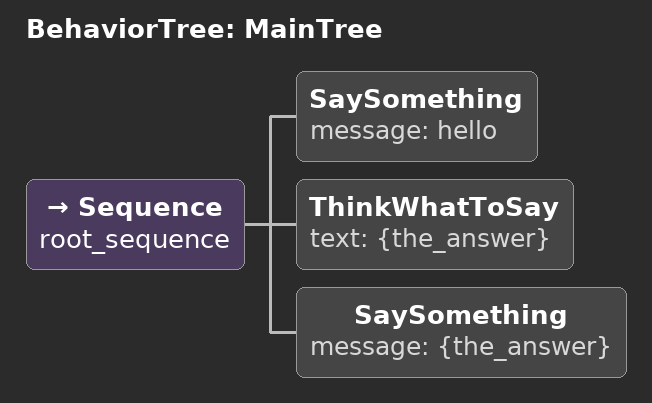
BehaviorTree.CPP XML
<root BTCPP_format="3">
	<BehaviorTree ID="MainTree">
		<Sequence name="root_sequence">
			<!-- reads the input message from a static string -->
			<SaySomething message="hello"/>
			<!-- writes something into the entry of the blackboard called the_answer -->
			<ThinkWhatToSay text="{the_answer}"/>
			<!-- read the input message from an entry in the blackboard called the_answer -->
			<SaySomething message="{the_answer}"/>
		</Sequence>
	</BehaviorTree>
</root>
